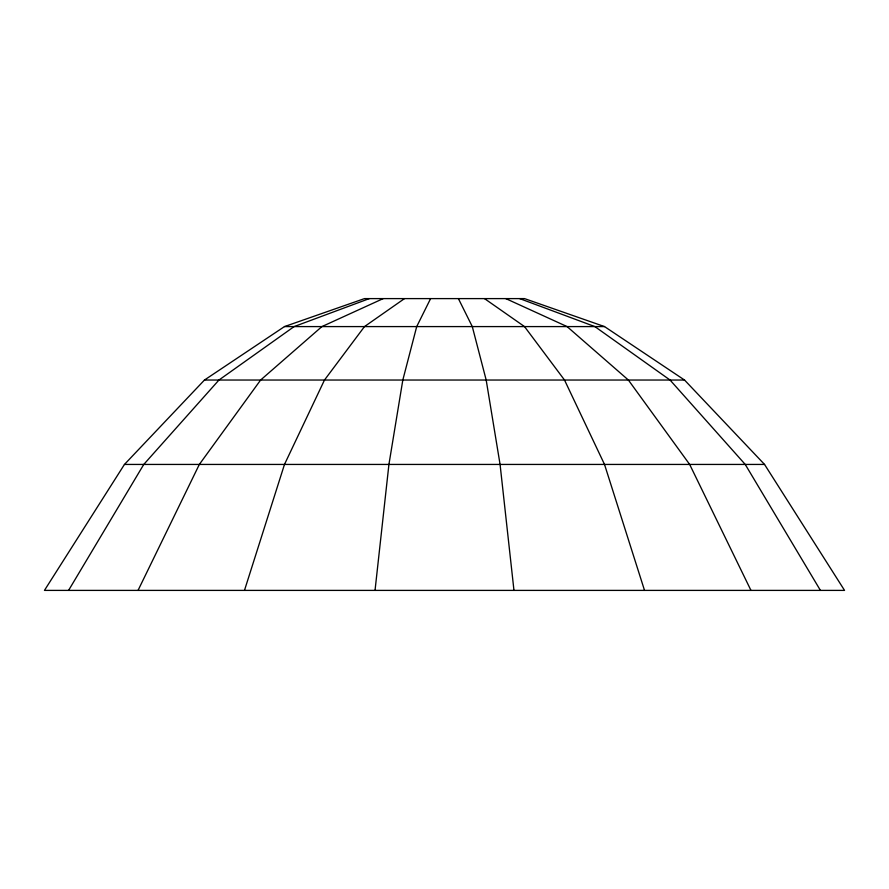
<?xml version="1.0" encoding="UTF-8"?>
<svg xmlns="http://www.w3.org/2000/svg" width="889" height="889" viewBox="0 0 889 889"><rect width="100%" height="100%" fill="white"/><g stroke="black" fill="none" stroke-linecap="round" stroke-linejoin="round"><path stroke-width="1.33" d="M375.036 590.396L388.926 464.436L402.817 380.036L416.708 326.585L430.609 298.604M244.475 590.396L284.48 464.436L324.485 380.036L364.49 326.585L404.495 298.604M138.039 590.396L199.336 464.436L260.621 380.036L321.918 326.585L383.203 298.604M68.575 590.396L143.762 464.436L218.95 380.036L294.126 326.585L369.313 298.604M124.46 464.436L44.45 590.396L844.55 590.396L764.54 464.436L684.53 380.036L604.52 326.585L524.51 298.604L364.49 298.604L284.48 326.585L204.47 380.036L124.46 464.436L764.54 464.436M284.48 326.585L604.52 326.585M204.47 380.036L684.53 380.036M519.687 298.604L594.874 326.585L670.05 380.036L745.238 464.436L820.425 590.396M505.797 298.604L567.082 326.585L628.379 380.036L689.664 464.436L750.961 590.396M484.505 298.604L524.51 326.585L564.515 380.036L604.52 464.436L644.525 590.396M458.391 298.604L472.292 326.585L486.183 380.036L500.074 464.436L513.964 590.396"/></g></svg>
